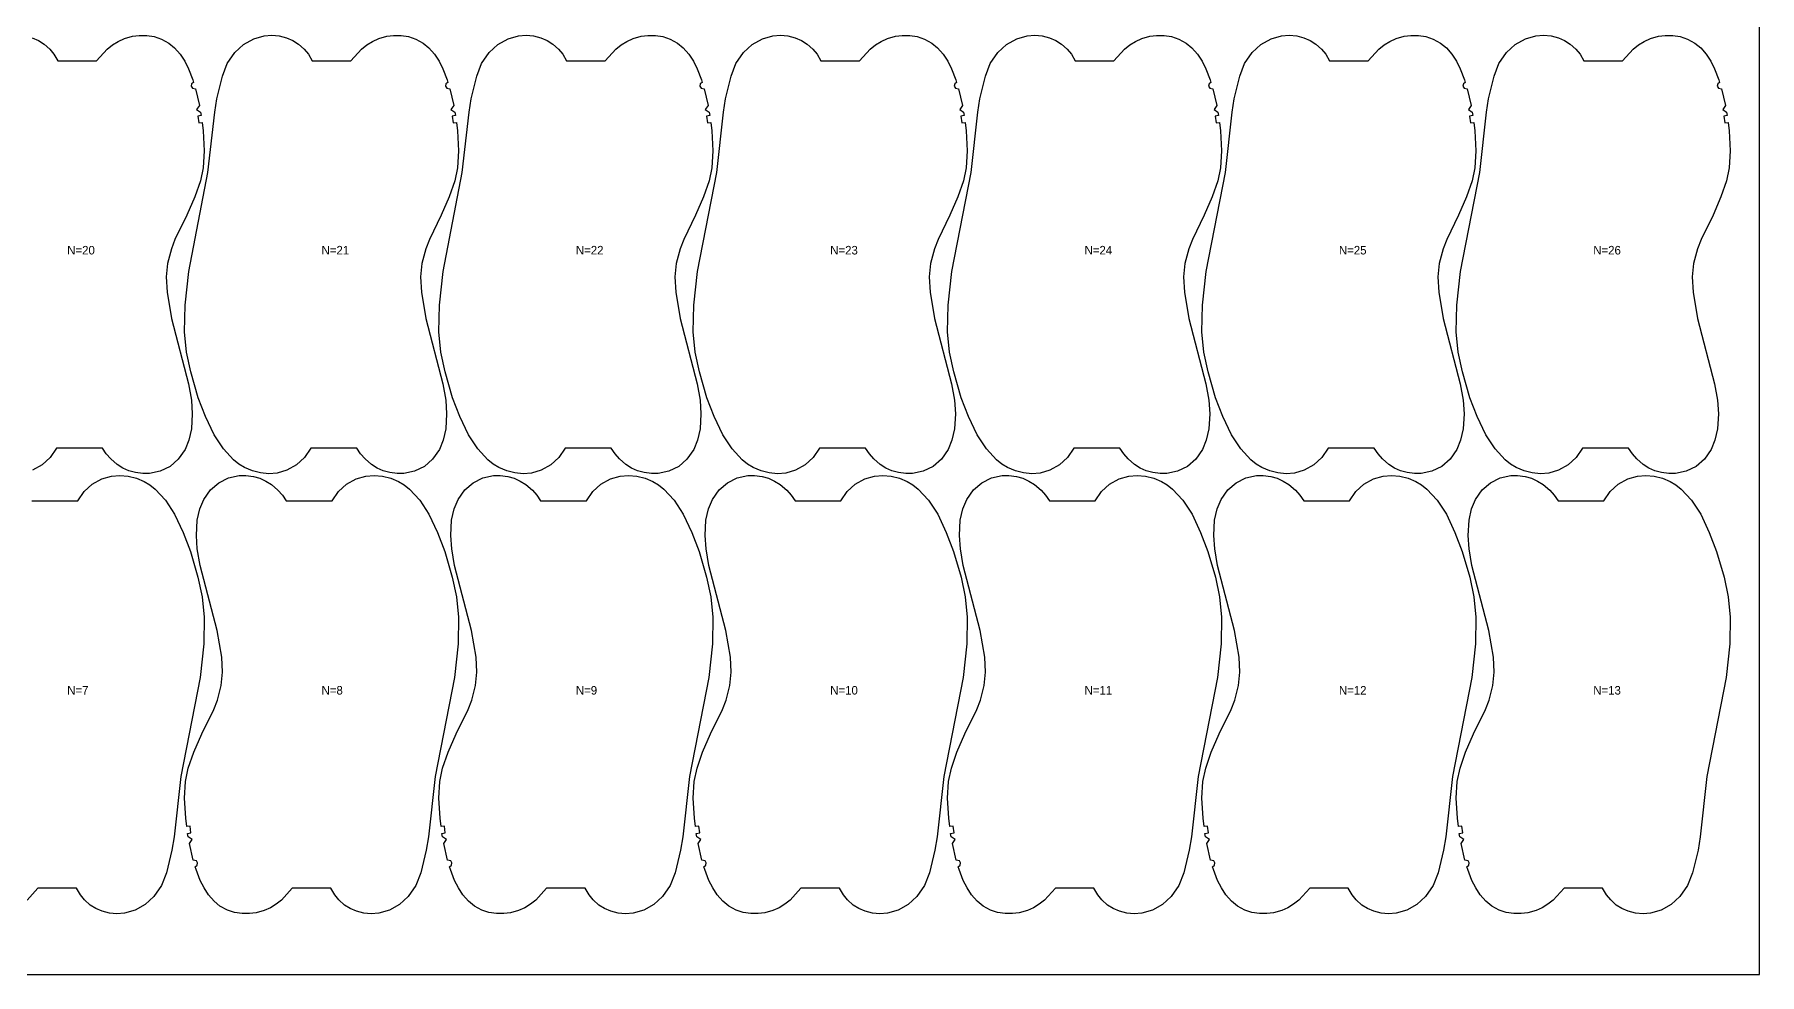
# Model space of a CAD drawing. Header units: inches. Extents: x 0 to 1970, y 0 to 1070.
# Drawn here: x 960 to 1970, y 0 to 550 of the extents above; entities that cross this region are included whole.
import ezdxf

# ---------------------------------------------------------------- set-up
doc = ezdxf.new("R2010")
doc.units = ezdxf.units.IN

msp = doc.modelspace()

# ---------------------------------------------------------------- linework, layer by layer
at = {"layer": '1'}
for points in [[(0, 0), (1970, 0), (1970, 1070), (0, 1070), (0, 0)], [(1201.8647, 522.2323), (1200.746, 521.3722), (1200.4736, 519.9875), (1201.1831, 518.7677), (1202.9949, 518.3953), (1205.2781, 508.6622), (1203.677, 506.3433), (1205.9842, 504.7252), (1206.2955, 502.7496), (1204.3179, 502.4508), (1204.867, 498.5299), (1206.8503, 498.7883), (1207.4292, 493.9261), (1208.0551, 482.1261), (1207.4647, 472.2972), (1205.8797, 464.5847), (1202.6586, 455.2751), (1198.004, 444.4097), (1190.9946, 430.2918), (1188.8794, 424.7739), (1186.6633, 416.1946), (1185.8408, 408.3632), (1186.321, 399.5169), (1188.9935, 383.9862), (1198.9294, 345.852), (1200.6055, 336.1459), (1201.1365, 328.2863), (1200.6213, 319.4388), (1199.1522, 312.7108), (1196.8789, 307.2645), (1192.9383, 301.6239), (1188.0996, 297.4539), (1182.3756, 294.6226), (1176.13, 293.2799), (1172.1926, 293.2007), (1167.7982, 293.7708), (1164.0132, 294.8541), (1160.4257, 296.4717), (1157.095, 298.5751), (1153.3645, 301.7857), (1150.7744, 304.7526), (1148.4857, 308.1649), (1121.6335, 308.1649), (1117.851, 302.64), (1113.1861, 298.284), (1107.6054, 295.166), (1101.9348, 293.5451), (1097.0301, 293.1649), (1092.1287, 293.6077), (1087.3548, 294.8094), (1082.8163, 296.7222), (1079.4501, 298.7576), (1076.3695, 301.2069), (1070.3628, 307.718), (1064.9348, 315.9271), (1059.8838, 326.6163), (1055.6884, 337.6619), (1051.2689, 352.7901), (1048.8526, 364.3608), (1047.671, 376.1163), (1047.9379, 391.873), (1050.0836, 411.4545), (1061.3635, 469.4765), (1065.2739, 504.7294), (1066.5079, 512.5127), (1069.7963, 525.9051), (1072.666, 533.2313), (1077.0715, 539.7454), (1082.1435, 544.3987), (1088.1434, 547.7646), (1094.3008, 549.4697), (1098.7189, 549.809), (1103.1319, 549.4424), (1107.4241, 548.3512), (1111.0335, 546.7804), (1114.3548, 544.6669), (1117.6531, 541.7121), (1120.1298, 538.6513), (1122.3874, 534.809), (1144.9771, 534.809), (1151.321, 541.7669), (1154.4016, 544.2163), (1157.7678, 546.2517), (1161.3756, 547.8381), (1166.112, 549.1847), (1170.0124, 549.7267), (1174.4431, 549.7262), (1178.8143, 549.0303), (1183.011, 547.6165), (1187.3303, 545.2554), (1190.7838, 542.4843), (1194.0208, 538.7871), (1196.6831, 534.639), (1198.8884, 530.2364), (1201.3596, 523.7969), (1201.8647, 522.2323)], [(1350.8177, 522.2323), (1349.699, 521.3722), (1349.4266, 519.9875), (1350.1361, 518.7677), (1351.9479, 518.3953), (1354.2311, 508.6622), (1352.63, 506.3433), (1354.9372, 504.7252), (1355.2485, 502.7496), (1353.2709, 502.4508), (1353.82, 498.5299), (1355.8033, 498.7883), (1356.3822, 493.9261), (1357.0081, 482.1261), (1356.4177, 472.2972), (1354.8327, 464.5847), (1351.6116, 455.2751), (1346.957, 444.4097), (1339.9476, 430.2918), (1337.8324, 424.7739), (1335.6163, 416.1946), (1334.7938, 408.3632), (1335.274, 399.5169), (1337.9465, 383.9862), (1347.8824, 345.852), (1349.5585, 336.1459), (1350.0895, 328.2863), (1349.5743, 319.4388), (1348.1052, 312.7108), (1345.8319, 307.2645), (1341.8913, 301.6239), (1337.0526, 297.4539), (1331.3286, 294.6226), (1325.083, 293.2799), (1321.1456, 293.2007), (1316.7512, 293.7708), (1312.9662, 294.8541), (1309.3787, 296.4717), (1306.048, 298.5751), (1302.3175, 301.7857), (1299.7274, 304.7526), (1297.4387, 308.1649), (1270.5865, 308.1649), (1266.804, 302.64), (1262.1391, 298.284), (1256.5584, 295.166), (1250.8878, 293.5451), (1245.9831, 293.1649), (1241.0817, 293.6077), (1236.3078, 294.8094), (1231.7693, 296.7222), (1228.4031, 298.7576), (1225.3225, 301.2069), (1219.3158, 307.718), (1213.8878, 315.9271), (1208.8368, 326.6163), (1204.6414, 337.6619), (1200.2219, 352.7901), (1197.8056, 364.3608), (1196.624, 376.1163), (1196.8909, 391.873), (1199.0366, 411.4545), (1210.3165, 469.4765), (1214.2269, 504.7294), (1215.4609, 512.5127), (1218.7493, 525.9051), (1221.619, 533.2313), (1226.0245, 539.7454), (1231.0965, 544.3987), (1237.0964, 547.7646), (1243.2538, 549.4697), (1247.6719, 549.809), (1252.0849, 549.4424), (1256.3771, 548.3512), (1259.9865, 546.7804), (1263.3078, 544.6669), (1266.6061, 541.7121), (1269.0828, 538.6513), (1271.3404, 534.809), (1293.9301, 534.809), (1300.274, 541.7669), (1303.3546, 544.2163), (1306.7208, 546.2517), (1310.3286, 547.8381), (1315.065, 549.1847), (1318.9654, 549.7267), (1323.3961, 549.7262), (1327.7673, 549.0303), (1331.964, 547.6165), (1336.2833, 545.2554), (1339.7368, 542.4843), (1342.9738, 538.7871), (1345.6361, 534.639), (1347.8414, 530.2364), (1350.3126, 523.7969), (1350.8177, 522.2323)], [(1499.7707, 522.2323), (1498.652, 521.3722), (1498.3796, 519.9875), (1499.0891, 518.7677), (1500.9009, 518.3953), (1503.1841, 508.6622), (1501.583, 506.3433), (1503.8902, 504.7252), (1504.2015, 502.7496), (1502.2239, 502.4508), (1502.773, 498.5299), (1504.7563, 498.7883), (1505.3352, 493.9261), (1505.9611, 482.1261), (1505.3707, 472.2972), (1503.7857, 464.5847), (1500.5646, 455.2751), (1495.91, 444.4097), (1488.9006, 430.2918), (1486.7854, 424.7739), (1484.5693, 416.1946), (1483.7468, 408.3632), (1484.227, 399.5169), (1486.8995, 383.9862), (1496.8354, 345.852), (1498.5115, 336.1459), (1499.0425, 328.2863), (1498.5273, 319.4388), (1497.0582, 312.7108), (1494.7849, 307.2645), (1490.8443, 301.6239), (1486.0056, 297.4539), (1480.2816, 294.6226), (1474.036, 293.2799), (1470.0986, 293.2007), (1465.7042, 293.7708), (1461.9192, 294.8541), (1458.3317, 296.4717), (1455.001, 298.5751), (1451.2705, 301.7857), (1448.6804, 304.7526), (1446.3917, 308.1649), (1419.5395, 308.1649), (1415.757, 302.64), (1411.0921, 298.284), (1405.5114, 295.166), (1399.8408, 293.5451), (1394.9361, 293.1649), (1390.0347, 293.6077), (1385.2608, 294.8094), (1380.7223, 296.7222), (1377.3561, 298.7576), (1374.2755, 301.2069), (1368.2688, 307.718), (1362.8408, 315.9271), (1357.7898, 326.6163), (1353.5944, 337.6619), (1349.1749, 352.7901), (1346.7586, 364.3608), (1345.577, 376.1163), (1345.8439, 391.873), (1347.9896, 411.4545), (1359.2695, 469.4765), (1363.1799, 504.7294), (1364.4139, 512.5127), (1367.7023, 525.9051), (1370.572, 533.2313), (1374.9775, 539.7454), (1380.0495, 544.3987), (1386.0494, 547.7646), (1392.2068, 549.4697), (1396.6249, 549.809), (1401.0379, 549.4424), (1405.3301, 548.3512), (1408.9395, 546.7804), (1412.2608, 544.6669), (1415.5591, 541.7121), (1418.0358, 538.6513), (1420.2934, 534.809), (1442.8831, 534.809), (1449.227, 541.7669), (1452.3076, 544.2163), (1455.6738, 546.2517), (1459.2816, 547.8381), (1464.018, 549.1847), (1467.9184, 549.7267), (1472.3491, 549.7262), (1476.7203, 549.0303), (1480.917, 547.6165), (1485.2363, 545.2554), (1488.6898, 542.4843), (1491.9268, 538.7871), (1494.5891, 534.639), (1496.7944, 530.2364), (1499.2656, 523.7969), (1499.7707, 522.2323)], [(1648.7237, 522.2323), (1647.605, 521.3722), (1647.3326, 519.9875), (1648.0421, 518.7677), (1649.8539, 518.3953), (1652.1371, 508.6622), (1650.536, 506.3433), (1652.8432, 504.7252), (1653.1545, 502.7496), (1651.1769, 502.4508), (1651.726, 498.5299), (1653.7093, 498.7883), (1654.2882, 493.9261), (1654.9141, 482.1261), (1654.3237, 472.2972), (1652.7387, 464.5847), (1649.5176, 455.2751), (1644.863, 444.4097), (1637.8536, 430.2918), (1635.7384, 424.7739), (1633.5223, 416.1946), (1632.6998, 408.3632), (1633.18, 399.5169), (1635.8525, 383.9862), (1645.7884, 345.852), (1647.4645, 336.1459), (1647.9955, 328.2863), (1647.4803, 319.4388), (1646.0112, 312.7108), (1643.7379, 307.2645), (1639.7973, 301.6239), (1634.9586, 297.4539), (1629.2346, 294.6226), (1622.989, 293.2799), (1619.0516, 293.2007), (1614.6572, 293.7708), (1610.8722, 294.8541), (1607.2847, 296.4717), (1603.954, 298.5751), (1600.2235, 301.7857), (1597.6334, 304.7526), (1595.3447, 308.1649), (1568.4925, 308.1649), (1564.71, 302.64), (1560.0451, 298.284), (1554.4644, 295.166), (1548.7938, 293.5451), (1543.8891, 293.1649), (1538.9877, 293.6077), (1534.2138, 294.8094), (1529.6753, 296.7222), (1526.3091, 298.7576), (1523.2285, 301.2069), (1517.2218, 307.718), (1511.7938, 315.9271), (1506.7428, 326.6163), (1502.5474, 337.6619), (1498.1279, 352.7901), (1495.7116, 364.3608), (1494.53, 376.1163), (1494.7969, 391.873), (1496.9426, 411.4545), (1508.2225, 469.4765), (1512.1329, 504.7294), (1513.3669, 512.5127), (1516.6553, 525.9051), (1519.525, 533.2313), (1523.9305, 539.7454), (1529.0025, 544.3987), (1535.0024, 547.7646), (1541.1598, 549.4697), (1545.5779, 549.809), (1549.9909, 549.4424), (1554.2831, 548.3512), (1557.8925, 546.7804), (1561.2138, 544.6669), (1564.5121, 541.7121), (1566.9888, 538.6513), (1569.2464, 534.809), (1591.8361, 534.809), (1598.18, 541.7669), (1601.2606, 544.2163), (1604.6268, 546.2517), (1608.2346, 547.8381), (1612.971, 549.1847), (1616.8714, 549.7267), (1621.3021, 549.7262), (1625.6733, 549.0303), (1629.87, 547.6165), (1634.1893, 545.2554), (1637.6428, 542.4843), (1640.8798, 538.7871), (1643.5421, 534.639), (1645.7474, 530.2364), (1648.2186, 523.7969), (1648.7237, 522.2323)], [(1797.6767, 522.2323), (1796.558, 521.3722), (1796.2856, 519.9875), (1796.9951, 518.7677), (1798.8069, 518.3953), (1801.0901, 508.6622), (1799.489, 506.3433), (1801.7962, 504.7252), (1802.1075, 502.7496), (1800.1299, 502.4508), (1800.679, 498.5299), (1802.6623, 498.7883), (1803.2412, 493.9261), (1803.8671, 482.1261), (1803.2767, 472.2972), (1801.6917, 464.5847), (1798.4706, 455.2751), (1793.816, 444.4097), (1786.8066, 430.2918), (1784.6914, 424.7739), (1782.4753, 416.1946), (1781.6528, 408.3632), (1782.133, 399.5169), (1784.8055, 383.9862), (1794.7414, 345.852), (1796.4175, 336.1459), (1796.9485, 328.2863), (1796.4333, 319.4388), (1794.9642, 312.7108), (1792.6909, 307.2645), (1788.7503, 301.6239), (1783.9116, 297.4539), (1778.1876, 294.6226), (1771.942, 293.2799), (1768.0046, 293.2007), (1763.6102, 293.7708), (1759.8252, 294.8541), (1756.2377, 296.4717), (1752.907, 298.5751), (1749.1765, 301.7857), (1746.5864, 304.7526), (1744.2977, 308.1649), (1717.4455, 308.1649), (1713.663, 302.64), (1708.9981, 298.284), (1703.4174, 295.166), (1697.7468, 293.5451), (1692.8421, 293.1649), (1687.9407, 293.6077), (1683.1668, 294.8094), (1678.6283, 296.7222), (1675.2621, 298.7576), (1672.1815, 301.2069), (1666.1748, 307.718), (1660.7468, 315.9271), (1655.6958, 326.6163), (1651.5004, 337.6619), (1647.0809, 352.7901), (1644.6646, 364.3608), (1643.483, 376.1163), (1643.7499, 391.873), (1645.8956, 411.4545), (1657.1755, 469.4765), (1661.0859, 504.7294), (1662.3199, 512.5127), (1665.6083, 525.9051), (1668.478, 533.2313), (1672.8835, 539.7454), (1677.9555, 544.3987), (1683.9554, 547.7646), (1690.1128, 549.4697), (1694.5309, 549.809), (1698.9439, 549.4424), (1703.2361, 548.3512), (1706.8455, 546.7804), (1710.1668, 544.6669), (1713.4651, 541.7121), (1715.9418, 538.6513), (1718.1994, 534.809), (1740.7891, 534.809), (1747.133, 541.7669), (1750.2136, 544.2163), (1753.5798, 546.2517), (1757.1876, 547.8381), (1761.924, 549.1847), (1765.8244, 549.7267), (1770.2551, 549.7262), (1774.6263, 549.0303), (1778.823, 547.6165), (1783.1423, 545.2554), (1786.5958, 542.4843), (1789.8328, 538.7871), (1792.4951, 534.639), (1794.7004, 530.2364), (1797.1716, 523.7969), (1797.6767, 522.2323)], [(1946.6297, 522.2323), (1945.511, 521.3722), (1945.2386, 519.9875), (1945.9481, 518.7677), (1947.7599, 518.3953), (1950.0431, 508.6622), (1948.442, 506.3433), (1950.7492, 504.7252), (1951.0605, 502.7496), (1949.0829, 502.4508), (1949.632, 498.5299), (1951.6153, 498.7883), (1952.1942, 493.9261), (1952.8201, 482.1261), (1952.2297, 472.2972), (1950.6447, 464.5847), (1947.4236, 455.2751), (1942.769, 444.4097), (1935.7596, 430.2918), (1933.6444, 424.7739), (1931.4283, 416.1946), (1930.6058, 408.3632), (1931.086, 399.5169), (1933.7585, 383.9862), (1943.6944, 345.852), (1945.3705, 336.1459), (1945.9015, 328.2863), (1945.3863, 319.4388), (1943.9172, 312.7108), (1941.6439, 307.2645), (1937.7033, 301.6239), (1932.8646, 297.4539), (1927.1406, 294.6226), (1920.895, 293.2799), (1916.9576, 293.2007), (1912.5632, 293.7708), (1908.7782, 294.8541), (1905.1907, 296.4717), (1901.86, 298.5751), (1898.1295, 301.7857), (1895.5394, 304.7526), (1893.2507, 308.1649), (1866.3985, 308.1649), (1862.616, 302.64), (1857.9511, 298.284), (1852.3704, 295.166), (1846.6998, 293.5451), (1841.7951, 293.1649), (1836.8937, 293.6077), (1832.1198, 294.8094), (1827.5813, 296.7222), (1824.2151, 298.7576), (1821.1345, 301.2069), (1815.1278, 307.718), (1809.6998, 315.9271), (1804.6488, 326.6163), (1800.4534, 337.6619), (1796.0339, 352.7901), (1793.6176, 364.3608), (1792.436, 376.1163), (1792.7029, 391.873), (1794.8486, 411.4545), (1806.1285, 469.4765), (1810.0389, 504.7294), (1811.2729, 512.5127), (1814.5613, 525.9051), (1817.431, 533.2313), (1821.8365, 539.7454), (1826.9085, 544.3987), (1832.9084, 547.7646), (1839.0658, 549.4697), (1843.4839, 549.809), (1847.8969, 549.4424), (1852.1891, 548.3512), (1855.7985, 546.7804), (1859.1198, 544.6669), (1862.4181, 541.7121), (1864.8948, 538.6513), (1867.1524, 534.809), (1889.7421, 534.809), (1896.086, 541.7669), (1899.1666, 544.2163), (1902.5328, 546.2517), (1906.1406, 547.8381), (1910.877, 549.1847), (1914.7774, 549.7267), (1919.2081, 549.7262), (1923.5793, 549.0303), (1927.776, 547.6165), (1932.0953, 545.2554), (1935.5488, 542.4843), (1938.7858, 538.7871), (1941.4481, 534.639), (1943.6534, 530.2364), (1946.1246, 523.7969), (1946.6297, 522.2323)], [(1053.8614, 63.1096), (1054.9801, 63.9697), (1055.2525, 65.3544), (1054.543, 66.5742), (1052.7312, 66.9466), (1050.448, 76.6797), (1052.0491, 78.9986), (1049.7419, 80.6167), (1049.4306, 82.5923), (1051.4082, 82.8911), (1050.8591, 86.812), (1048.8758, 86.5536), (1048.2969, 91.4158), (1047.671, 103.2158), (1048.2614, 113.0447), (1049.8464, 120.7572), (1053.0675, 130.0668), (1057.7221, 140.9322), (1064.7315, 155.0501), (1066.8467, 160.568), (1069.0628, 169.1473), (1069.8853, 176.9787), (1069.4051, 185.825), (1066.7326, 201.3557), (1056.7967, 239.4899), (1055.1206, 249.196), (1054.5896, 257.0556), (1055.1048, 265.9031), (1056.5739, 272.6311), (1058.8472, 278.0774), (1062.7878, 283.718), (1067.6265, 287.888), (1073.3505, 290.7193), (1079.5961, 292.062), (1083.5335, 292.1412), (1087.9279, 291.5711), (1091.7129, 290.4878), (1095.3004, 288.8702), (1098.6311, 286.7668), (1102.3616, 283.5562), (1104.9517, 280.5893), (1107.2404, 277.177), (1134.0926, 277.177), (1137.8751, 282.7019), (1142.54, 287.0579), (1148.1207, 290.1759), (1153.7913, 291.7968), (1158.696, 292.177), (1163.5974, 291.7342), (1168.3713, 290.5325), (1172.9098, 288.6197), (1176.276, 286.5843), (1179.3566, 284.135), (1185.3633, 277.6239), (1190.7913, 269.4148), (1195.8423, 258.7256), (1200.0377, 247.68), (1204.4572, 232.5518), (1206.8735, 220.9811), (1208.0551, 209.2256), (1207.7882, 193.4689), (1205.6425, 173.8874), (1194.3626, 115.8654), (1190.4522, 80.6125), (1189.2182, 72.8292), (1185.9298, 59.4368), (1183.0601, 52.1106), (1178.6546, 45.5965), (1173.5826, 40.9432), (1167.5827, 37.5773), (1161.4253, 35.8722), (1157.0072, 35.5329), (1152.5942, 35.8995), (1148.302, 36.9907), (1144.6926, 38.5615), (1141.3713, 40.675), (1138.073, 43.6298), (1135.5963, 46.6906), (1133.3387, 50.5329), (1110.749, 50.5329), (1104.4051, 43.575), (1101.3245, 41.1256), (1097.9583, 39.0902), (1094.3505, 37.5038), (1089.6141, 36.1572), (1085.7137, 35.6152), (1081.283, 35.6157), (1076.9118, 36.3116), (1072.7151, 37.7254), (1068.3958, 40.0865), (1064.9423, 42.8576), (1061.7053, 46.5548), (1059.043, 50.7029), (1056.8377, 55.1055), (1054.3665, 61.545), (1053.8614, 63.1096)], [(1202.8144, 63.1096), (1203.9331, 63.9697), (1204.2055, 65.3544), (1203.496, 66.5742), (1201.6842, 66.9466), (1199.401, 76.6797), (1201.0021, 78.9986), (1198.6949, 80.6167), (1198.3836, 82.5923), (1200.3612, 82.8911), (1199.8121, 86.812), (1197.8288, 86.5536), (1197.2499, 91.4158), (1196.624, 103.2158), (1197.2144, 113.0447), (1198.7994, 120.7572), (1202.0205, 130.0668), (1206.6751, 140.9322), (1213.6845, 155.0501), (1215.7997, 160.568), (1218.0158, 169.1473), (1218.8383, 176.9787), (1218.3581, 185.825), (1215.6856, 201.3557), (1205.7497, 239.4899), (1204.0736, 249.196), (1203.5426, 257.0556), (1204.0578, 265.9031), (1205.5269, 272.6311), (1207.8002, 278.0774), (1211.7408, 283.718), (1216.5795, 287.888), (1222.3035, 290.7193), (1228.5491, 292.062), (1232.4865, 292.1412), (1236.8809, 291.5711), (1240.6659, 290.4878), (1244.2534, 288.8702), (1247.5841, 286.7668), (1251.3146, 283.5562), (1253.9047, 280.5893), (1256.1934, 277.177), (1283.0456, 277.177), (1286.8281, 282.7019), (1291.493, 287.0579), (1297.0737, 290.1759), (1302.7443, 291.7968), (1307.649, 292.177), (1312.5504, 291.7342), (1317.3243, 290.5325), (1321.8628, 288.6197), (1325.229, 286.5843), (1328.3096, 284.135), (1334.3163, 277.6239), (1339.7443, 269.4148), (1344.7953, 258.7256), (1348.9907, 247.68), (1353.4102, 232.5518), (1355.8265, 220.9811), (1357.0081, 209.2256), (1356.7412, 193.4689), (1354.5955, 173.8874), (1343.3156, 115.8654), (1339.4052, 80.6125), (1338.1712, 72.8292), (1334.8828, 59.4368), (1332.0131, 52.1106), (1327.6076, 45.5965), (1322.5356, 40.9432), (1316.5357, 37.5773), (1310.3783, 35.8722), (1305.9602, 35.5329), (1301.5472, 35.8995), (1297.255, 36.9907), (1293.6456, 38.5615), (1290.3243, 40.675), (1287.026, 43.6298), (1284.5493, 46.6906), (1282.2917, 50.5329), (1259.702, 50.5329), (1253.3581, 43.575), (1250.2775, 41.1256), (1246.9113, 39.0902), (1243.3035, 37.5038), (1238.5671, 36.1572), (1234.6667, 35.6152), (1230.236, 35.6157), (1225.8648, 36.3116), (1221.6681, 37.7254), (1217.3488, 40.0865), (1213.8953, 42.8576), (1210.6583, 46.5548), (1207.996, 50.7029), (1205.7907, 55.1055), (1203.3195, 61.545), (1202.8144, 63.1096)], [(1351.7674, 63.1096), (1352.8861, 63.9697), (1353.1585, 65.3544), (1352.449, 66.5742), (1350.6372, 66.9466), (1348.354, 76.6797), (1349.9551, 78.9986), (1347.6479, 80.6167), (1347.3366, 82.5923), (1349.3142, 82.8911), (1348.7651, 86.812), (1346.7818, 86.5536), (1346.2029, 91.4158), (1345.577, 103.2158), (1346.1674, 113.0447), (1347.7524, 120.7572), (1350.9735, 130.0668), (1355.6281, 140.9322), (1362.6375, 155.0501), (1364.7527, 160.568), (1366.9688, 169.1473), (1367.7913, 176.9787), (1367.3111, 185.825), (1364.6386, 201.3557), (1354.7027, 239.4899), (1353.0266, 249.196), (1352.4956, 257.0556), (1353.0108, 265.9031), (1354.4799, 272.6311), (1356.7532, 278.0774), (1360.6938, 283.718), (1365.5325, 287.888), (1371.2565, 290.7193), (1377.5021, 292.062), (1381.4395, 292.1412), (1385.8339, 291.5711), (1389.6189, 290.4878), (1393.2064, 288.8702), (1396.5371, 286.7668), (1400.2676, 283.5562), (1402.8577, 280.5893), (1405.1464, 277.177), (1431.9986, 277.177), (1435.7811, 282.7019), (1440.446, 287.0579), (1446.0267, 290.1759), (1451.6973, 291.7968), (1456.602, 292.177), (1461.5034, 291.7342), (1466.2773, 290.5325), (1470.8158, 288.6197), (1474.182, 286.5843), (1477.2626, 284.135), (1483.2693, 277.6239), (1488.6973, 269.4148), (1493.7483, 258.7256), (1497.9437, 247.68), (1502.3632, 232.5518), (1504.7795, 220.9811), (1505.9611, 209.2256), (1505.6942, 193.4689), (1503.5485, 173.8874), (1492.2686, 115.8654), (1488.3582, 80.6125), (1487.1242, 72.8292), (1483.8358, 59.4368), (1480.9661, 52.1106), (1476.5606, 45.5965), (1471.4886, 40.9432), (1465.4887, 37.5773), (1459.3313, 35.8722), (1454.9132, 35.5329), (1450.5002, 35.8995), (1446.208, 36.9907), (1442.5986, 38.5615), (1439.2773, 40.675), (1435.979, 43.6298), (1433.5023, 46.6906), (1431.2447, 50.5329), (1408.655, 50.5329), (1402.3111, 43.575), (1399.2305, 41.1256), (1395.8643, 39.0902), (1392.2565, 37.5038), (1387.5201, 36.1572), (1383.6197, 35.6152), (1379.189, 35.6157), (1374.8178, 36.3116), (1370.6211, 37.7254), (1366.3018, 40.0865), (1362.8483, 42.8576), (1359.6113, 46.5548), (1356.949, 50.7029), (1354.7437, 55.1055), (1352.2725, 61.545), (1351.7674, 63.1096)], [(1500.7204, 63.1096), (1501.8391, 63.9697), (1502.1115, 65.3544), (1501.402, 66.5742), (1499.5902, 66.9466), (1497.307, 76.6797), (1498.9081, 78.9986), (1496.6009, 80.6167), (1496.2896, 82.5923), (1498.2672, 82.8911), (1497.7181, 86.812), (1495.7348, 86.5536), (1495.1559, 91.4158), (1494.53, 103.2158), (1495.1204, 113.0447), (1496.7054, 120.7572), (1499.9265, 130.0668), (1504.5811, 140.9322), (1511.5905, 155.0501), (1513.7057, 160.568), (1515.9218, 169.1473), (1516.7443, 176.9787), (1516.2641, 185.825), (1513.5916, 201.3557), (1503.6557, 239.4899), (1501.9796, 249.196), (1501.4486, 257.0556), (1501.9638, 265.9031), (1503.4329, 272.6311), (1505.7062, 278.0774), (1509.6468, 283.718), (1514.4855, 287.888), (1520.2095, 290.7193), (1526.4551, 292.062), (1530.3925, 292.1412), (1534.7869, 291.5711), (1538.5719, 290.4878), (1542.1594, 288.8702), (1545.4901, 286.7668), (1549.2206, 283.5562), (1551.8107, 280.5893), (1554.0994, 277.177), (1580.9516, 277.177), (1584.7341, 282.7019), (1589.399, 287.0579), (1594.9797, 290.1759), (1600.6503, 291.7968), (1605.555, 292.177), (1610.4564, 291.7342), (1615.2303, 290.5325), (1619.7688, 288.6197), (1623.135, 286.5843), (1626.2156, 284.135), (1632.2223, 277.6239), (1637.6503, 269.4148), (1642.7013, 258.7256), (1646.8967, 247.68), (1651.3162, 232.5518), (1653.7325, 220.9811), (1654.9141, 209.2256), (1654.6472, 193.4689), (1652.5015, 173.8874), (1641.2216, 115.8654), (1637.3112, 80.6125), (1636.0772, 72.8292), (1632.7888, 59.4368), (1629.9191, 52.1106), (1625.5136, 45.5965), (1620.4416, 40.9432), (1614.4417, 37.5773), (1608.2843, 35.8722), (1603.8662, 35.5329), (1599.4532, 35.8995), (1595.161, 36.9907), (1591.5516, 38.5615), (1588.2303, 40.675), (1584.932, 43.6298), (1582.4553, 46.6906), (1580.1977, 50.5329), (1557.608, 50.5329), (1551.2641, 43.575), (1548.1835, 41.1256), (1544.8173, 39.0902), (1541.2095, 37.5038), (1536.4731, 36.1572), (1532.5727, 35.6152), (1528.142, 35.6157), (1523.7708, 36.3116), (1519.5741, 37.7254), (1515.2548, 40.0865), (1511.8013, 42.8576), (1508.5643, 46.5548), (1505.902, 50.7029), (1503.6967, 55.1055), (1501.2255, 61.545), (1500.7204, 63.1096)], [(1649.6734, 63.1096), (1650.7921, 63.9697), (1651.0645, 65.3544), (1650.355, 66.5742), (1648.5432, 66.9466), (1646.26, 76.6797), (1647.8611, 78.9986), (1645.5539, 80.6167), (1645.2426, 82.5923), (1647.2202, 82.8911), (1646.6711, 86.812), (1644.6878, 86.5536), (1644.1089, 91.4158), (1643.483, 103.2158), (1644.0734, 113.0447), (1645.6584, 120.7572), (1648.8795, 130.0668), (1653.5341, 140.9322), (1660.5435, 155.0501), (1662.6587, 160.568), (1664.8748, 169.1473), (1665.6973, 176.9787), (1665.2171, 185.825), (1662.5446, 201.3557), (1652.6087, 239.4899), (1650.9326, 249.196), (1650.4016, 257.0556), (1650.9168, 265.9031), (1652.3859, 272.6311), (1654.6592, 278.0774), (1658.5998, 283.718), (1663.4385, 287.888), (1669.1625, 290.7193), (1675.4081, 292.062), (1679.3455, 292.1412), (1683.7399, 291.5711), (1687.5249, 290.4878), (1691.1124, 288.8702), (1694.4431, 286.7668), (1698.1736, 283.5562), (1700.7637, 280.5893), (1703.0524, 277.177), (1729.9046, 277.177), (1733.6871, 282.7019), (1738.352, 287.0579), (1743.9327, 290.1759), (1749.6033, 291.7968), (1754.508, 292.177), (1759.4094, 291.7342), (1764.1833, 290.5325), (1768.7218, 288.6197), (1772.088, 286.5843), (1775.1686, 284.135), (1781.1753, 277.6239), (1786.6033, 269.4148), (1791.6543, 258.7256), (1795.8497, 247.68), (1800.2692, 232.5518), (1802.6855, 220.9811), (1803.8671, 209.2256), (1803.6002, 193.4689), (1801.4545, 173.8874), (1790.1746, 115.8654), (1786.2642, 80.6125), (1785.0302, 72.8292), (1781.7418, 59.4368), (1778.8721, 52.1106), (1774.4666, 45.5965), (1769.3946, 40.9432), (1763.3947, 37.5773), (1757.2373, 35.8722), (1752.8192, 35.5329), (1748.4062, 35.8995), (1744.114, 36.9907), (1740.5046, 38.5615), (1737.1833, 40.675), (1733.885, 43.6298), (1731.4083, 46.6906), (1729.1507, 50.5329), (1706.561, 50.5329), (1700.2171, 43.575), (1697.1365, 41.1256), (1693.7703, 39.0902), (1690.1625, 37.5038), (1685.4261, 36.1572), (1681.5257, 35.6152), (1677.095, 35.6157), (1672.7238, 36.3116), (1668.5271, 37.7254), (1664.2078, 40.0865), (1660.7543, 42.8576), (1657.5173, 46.5548), (1654.855, 50.7029), (1652.6497, 55.1055), (1650.1785, 61.545), (1649.6734, 63.1096)], [(1798.6264, 63.1096), (1799.7451, 63.9697), (1800.0175, 65.3544), (1799.308, 66.5742), (1797.4962, 66.9466), (1795.213, 76.6797), (1796.8141, 78.9986), (1794.5069, 80.6167), (1794.1956, 82.5923), (1796.1732, 82.8911), (1795.6241, 86.812), (1793.6408, 86.5536), (1793.0619, 91.4158), (1792.436, 103.2158), (1793.0264, 113.0447), (1794.6114, 120.7572), (1797.8325, 130.0668), (1802.4871, 140.9322), (1809.4965, 155.0501), (1811.6117, 160.568), (1813.8278, 169.1473), (1814.6503, 176.9787), (1814.1701, 185.825), (1811.4976, 201.3557), (1801.5617, 239.4899), (1799.8856, 249.196), (1799.3546, 257.0556), (1799.8698, 265.9031), (1801.3389, 272.6311), (1803.6122, 278.0774), (1807.5528, 283.718), (1812.3915, 287.888), (1818.1155, 290.7193), (1824.3611, 292.062), (1828.2985, 292.1412), (1832.6929, 291.5711), (1836.4779, 290.4878), (1840.0654, 288.8702), (1843.3961, 286.7668), (1847.1266, 283.5562), (1849.7167, 280.5893), (1852.0054, 277.177), (1878.8576, 277.177), (1882.6401, 282.7019), (1887.305, 287.0579), (1892.8857, 290.1759), (1898.5563, 291.7968), (1903.461, 292.177), (1908.3624, 291.7342), (1913.1363, 290.5325), (1917.6748, 288.6197), (1921.041, 286.5843), (1924.1216, 284.135), (1930.1283, 277.6239), (1935.5563, 269.4148), (1940.6073, 258.7256), (1944.8027, 247.68), (1949.2222, 232.5518), (1951.6385, 220.9811), (1952.8201, 209.2256), (1952.5532, 193.4689), (1950.4075, 173.8874), (1939.1276, 115.8654), (1935.2172, 80.6125), (1933.9832, 72.8292), (1930.6948, 59.4368), (1927.8251, 52.1106), (1923.4196, 45.5965), (1918.3476, 40.9432), (1912.3477, 37.5773), (1906.1903, 35.8722), (1901.7722, 35.5329), (1897.3592, 35.8995), (1893.067, 36.9907), (1889.4576, 38.5615), (1886.1363, 40.675), (1882.838, 43.6298), (1880.3613, 46.6906), (1878.1037, 50.5329), (1855.514, 50.5329), (1849.1701, 43.575), (1846.0895, 41.1256), (1842.7233, 39.0902), (1839.1155, 37.5038), (1834.3791, 36.1572), (1830.4787, 35.6152), (1826.048, 35.6157), (1821.6768, 36.3116), (1817.4801, 37.7254), (1813.1608, 40.0865), (1809.7073, 42.8576), (1806.4703, 46.5548), (1803.808, 50.7029), (1801.6027, 55.1055), (1799.1315, 61.545), (1798.6264, 63.1096)]]:
    msp.add_lwpolyline(points, close=True, dxfattribs=at)
for points in [[(958.4711, 548.3512), (962.0805, 546.7804), (965.4018, 544.6669), (968.7001, 541.7121), (971.1768, 538.6513), (973.4344, 534.809), (996.0241, 534.809), (1002.368, 541.7669), (1005.4486, 544.2163), (1008.8148, 546.2517), (1012.4226, 547.8381), (1017.159, 549.1847), (1021.0594, 549.7267), (1025.4901, 549.7262), (1029.8613, 549.0303), (1034.058, 547.6165), (1038.3773, 545.2554), (1041.8308, 542.4843), (1045.0678, 538.7871), (1047.7301, 534.639), (1049.9354, 530.2364), (1052.4066, 523.7969), (1052.9117, 522.2323), (1052.9117, 522.2323), (1051.793, 521.3722), (1051.5206, 519.9875), (1052.2301, 518.7677), (1054.0419, 518.3953), (1056.3251, 508.6622), (1054.724, 506.3433), (1057.0312, 504.7252), (1057.3425, 502.7496), (1055.3649, 502.4508), (1055.914, 498.5299), (1057.8973, 498.7883), (1058.4762, 493.9261), (1059.1021, 482.1261), (1058.5117, 472.2972), (1056.9267, 464.5847), (1053.7056, 455.2751), (1049.051, 444.4097), (1042.0416, 430.2918), (1039.9264, 424.7739), (1037.7103, 416.1946), (1036.8878, 408.3632), (1037.368, 399.5169), (1040.0405, 383.9862), (1049.9764, 345.852), (1051.6525, 336.1459), (1052.1835, 328.2863), (1051.6683, 319.4388), (1050.1992, 312.7108), (1047.9259, 307.2645), (1043.9853, 301.6239), (1039.1466, 297.4539), (1033.4226, 294.6226), (1027.177, 293.2799), (1023.2396, 293.2007), (1018.8452, 293.7708), (1015.0602, 294.8541), (1011.4727, 296.4717), (1008.142, 298.5751), (1004.4115, 301.7857), (1001.8214, 304.7526), (999.5327, 308.1649), (972.6805, 308.1649), (968.898, 302.64), (964.2331, 298.284), (958.6524, 295.166)], [(958.2874, 277.177), (985.1396, 277.177), (988.9221, 282.7019), (993.587, 287.0579), (999.1677, 290.1759), (1004.8383, 291.7968), (1009.743, 292.177), (1014.6444, 291.7342), (1019.4183, 290.5325), (1023.9568, 288.6197), (1027.323, 286.5843), (1030.4036, 284.135), (1036.4103, 277.6239), (1041.8383, 269.4148), (1046.8893, 258.7256), (1051.0847, 247.68), (1055.5042, 232.5518), (1057.9205, 220.9811), (1059.1021, 209.2256), (1058.8352, 193.4689), (1056.6895, 173.8874), (1045.4096, 115.8654), (1041.4992, 80.6125), (1040.2652, 72.8292), (1036.9768, 59.4368), (1034.1071, 52.1106), (1029.7016, 45.5965), (1024.6296, 40.9432), (1018.6297, 37.5773), (1012.4723, 35.8722), (1008.0542, 35.5329), (1003.6412, 35.8995), (999.349, 36.9907), (995.7396, 38.5615), (992.4183, 40.675), (989.12, 43.6298), (986.6433, 46.6906), (984.3857, 50.5329), (961.796, 50.5329), (955.4521, 43.575)]]:
    msp.add_lwpolyline(points, dxfattribs=at)

# ---------------------------------------------------------------- texts
for s, p in [('N=20', (978.91, 421.4869)), ('N=21', (1127.863, 421.4869)), ('N=22', (1276.816, 421.4869)), ('N=23', (1425.7691, 421.4869)), ('N=24', (1574.7221, 421.4869)), ('N=25', (1723.6751, 421.4869)), ('N=26', (1872.6281, 421.4869)), ('N=7', (978.91, 163.855)), ('N=8', (1127.863, 163.855)), ('N=9', (1276.816, 163.855)), ('N=10', (1425.7691, 163.855)), ('N=11', (1574.7221, 163.855)), ('N=12', (1723.6751, 163.855)), ('N=13', (1872.6281, 163.855))]:
    msp.add_text(s, height=5, dxfattribs=at).set_placement(p)

doc.saveas('drawing.dxf')
